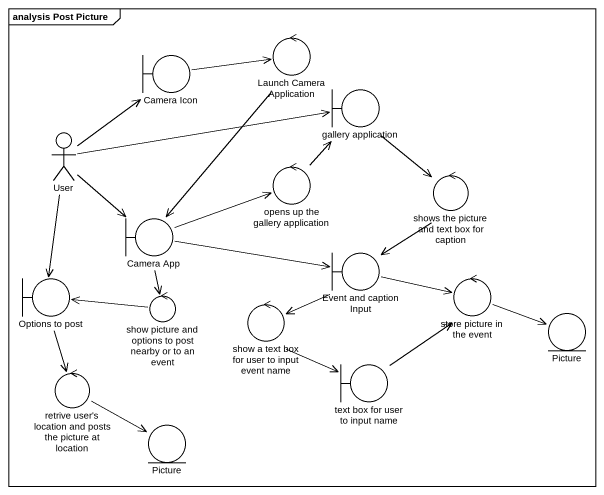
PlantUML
@startuml
mainframe analysis Post Picture
control "Launch Camera Application" as Launch_Camera_Application
boundary "Camera Icon" as Camera_Icon
boundary "gallery application" as gallery_application
actor User
control "opens up the gallery application" as opens_up_the_gallery
control "shows the picture and text box for caption" as shows_the_picture_and_text
boundary "Camera App" as Camera_App
boundary "Options to post" as Options_to_post
boundary "Event and caption Input" as Event_and_caption_Input
control "store picture in the event" as store_picture_in_the_event
control "show picture and options to post nearby or to an event" as show_picture_and_options_to
control "show a text box for user to input event name" as show_a_text_box_for_user_to
entity Picture
control "retrive user's location and posts the picture at location" as retrive_user_s_location_and
boundary "text box for user to input name" as text_box_for_user_to_input
entity "Picture" as Picture_2
Launch_Camera_Application --> Camera_App
Camera_Icon -right-> Launch_Camera_Application
gallery_application --> shows_the_picture_and_text
User -up-> Camera_Icon
User -right-> gallery_application
User --> Camera_App
User --> Options_to_post
opens_up_the_gallery -up-> gallery_application
shows_the_picture_and_text --> Event_and_caption_Input
Camera_App -right-> opens_up_the_gallery
Camera_App -right-> Event_and_caption_Input
Camera_App --> show_picture_and_options_to
Options_to_post --> retrive_user_s_location_and
Event_and_caption_Input -right-> store_picture_in_the_event
Event_and_caption_Input --> show_a_text_box_for_user_to
store_picture_in_the_event -right-> Picture
show_picture_and_options_to -left-> Options_to_post
show_a_text_box_for_user_to -right-> text_box_for_user_to_input
retrive_user_s_location_and -right-> Picture_2
text_box_for_user_to_input -up-> store_picture_in_the_event
@enduml
